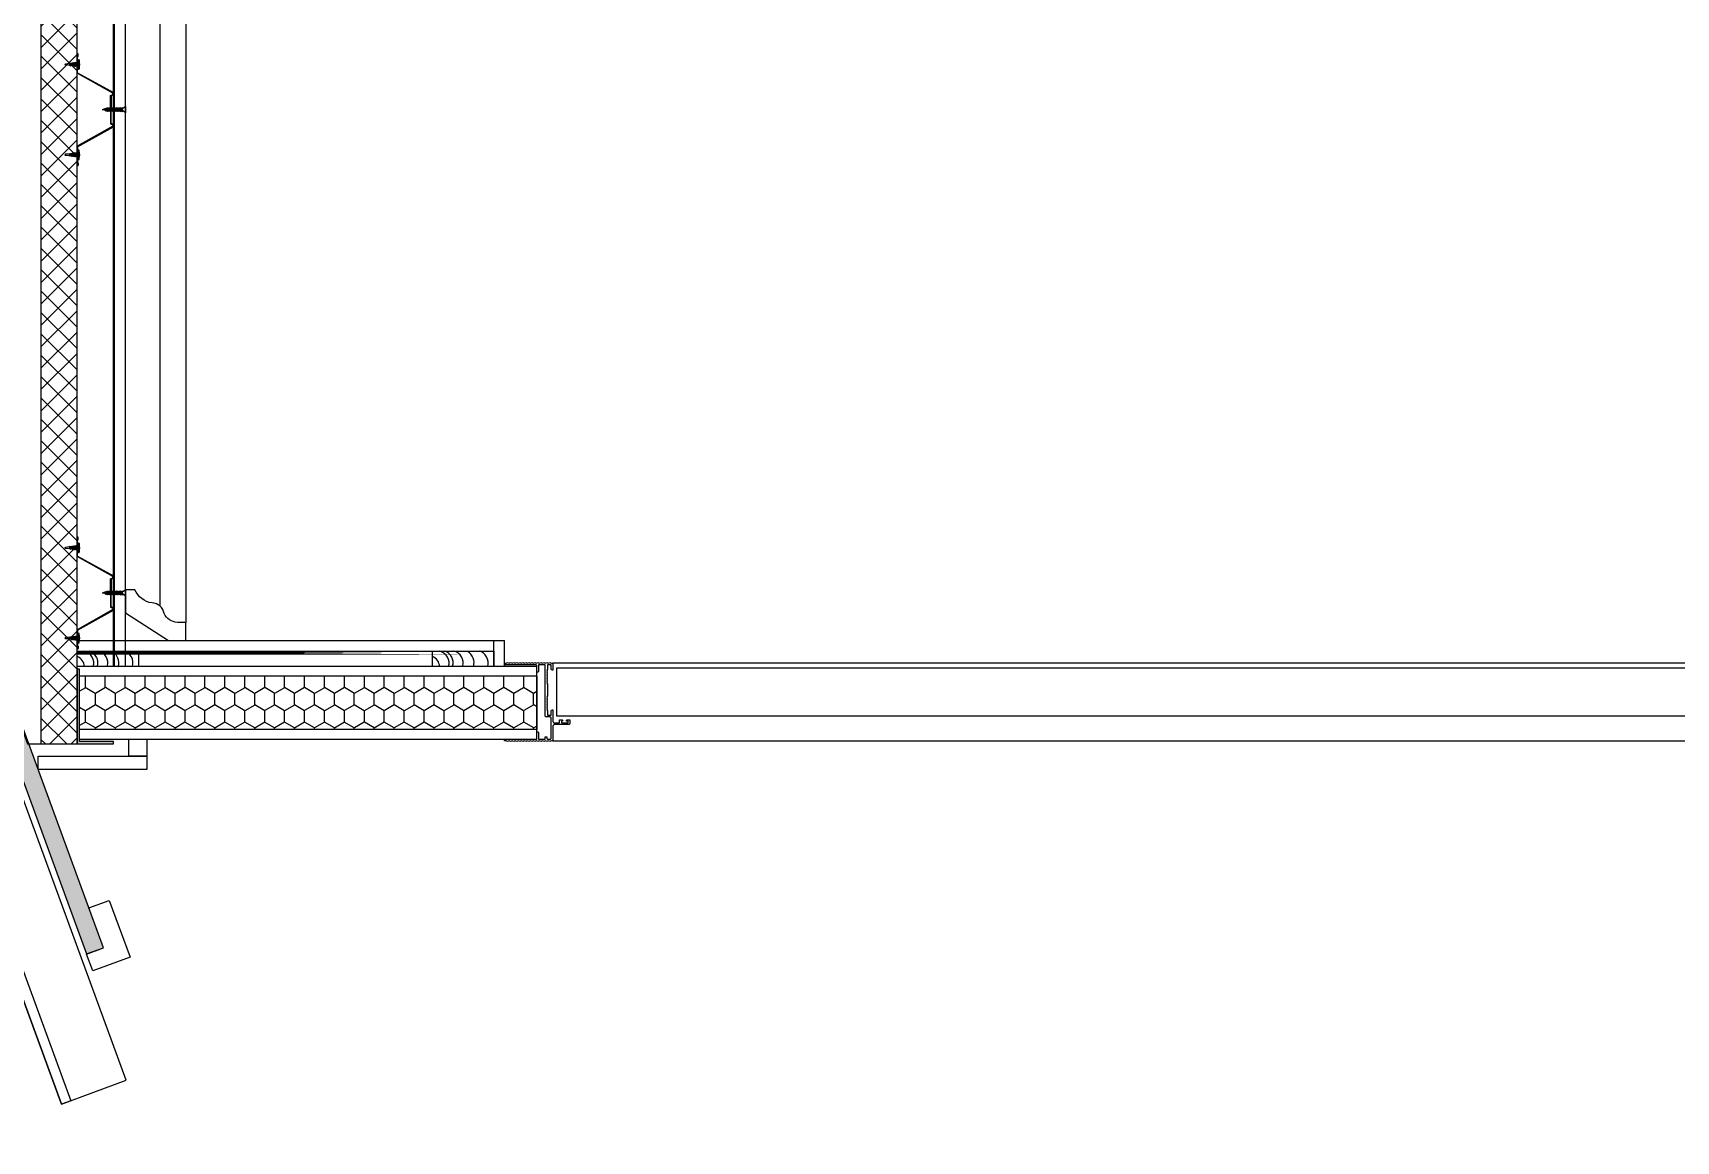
# Model space of a CAD drawing. Header units: inches. Extents: x 203 to 1065, y -1127 to 921.
# Drawn here: x 358.185 to 359.545, y 842.104 to 843.021 of the extents above; entities that cross this region are included whole.
import ezdxf

# ---------------------------------------------------------------- set-up
doc = ezdxf.new("R2010")
doc.units = ezdxf.units.IN
doc.header["$MEASUREMENT"] = 0
doc.linetypes.add('CONTINUA', pattern=[0])
doc.linetypes.add('DASHED2', pattern=[0.375, 0.25, -0.125])
for name, color, linetype in [('CORTE MUROS', 4, 'CONTINUA'), ('CORTE PERFILES Y CERCHA', 3, 'CONTINUA'), ('CORTE PROY', 8, 'CONTINUA')]:
    doc.layers.add(name, color=color, linetype=linetype)

msp = doc.modelspace()

# ---------------------------------------------------------------- hatches: boundary and pattern name
at = {"layer": 'CORTE MUROS', "ltscale": 0.5}
h = msp.add_hatch(dxfattribs=at)
h.set_pattern_fill('ANSI38', color=252, scale=0.05, angle=90.1237, style=0)
h.set_pattern_definition([(135.1236939, (355.5922096, 404.4653144), (-0.00440986616, -0.004428948005), []), (225.1236939, (355.5922096, 404.4653144), (-0.00439078432, -0.01326776217), [0.015625, -0.009375])])
h.paths.add_polyline_path([(356.7771, 846.2645), (356.763, 846.2593), (358.2289, 842.2588), (358.2429, 842.2639)])
at = {"layer": 'CORTE MUROS'}
h = msp.add_hatch(dxfattribs=at)
h.set_pattern_fill('HONEY', color=251, scale=0.003, angle=90, style=0)
h.set_pattern_definition([(90, (1578.890811, -1704.453493), (-0.008248891935, 0.0142875), [0.009525, -0.01905]), (210, (1578.890811, -1704.453493), (-0.00824889199, -0.014287499969), [0.009525, -0.01905]), (150, (1578.890811, -1704.453493), (-0.016497783924, 3.1e-11), [-0.01905, 0.009525])])
h.paths.add_polyline_path([(358.2232, 842.4445), (358.2232, 842.4885), (358.6018, 842.4885), (358.6018, 842.4445)])
at = {"layer": 'CORTE PERFILES Y CERCHA', "ltscale": 0.5}
h = msp.add_hatch(dxfattribs=at)
h.set_pattern_fill('_USER', color=251, scale=0.0125, angle=135, style=0, double=1, pattern_type=0)
h.set_pattern_definition([(135, (329.638395, 562.372189), (-0.00883883476, -0.00883883476), []), (225, (329.638395, 562.372189), (0.00883883476, -0.00883883476), [])])
h.paths.add_polyline_path([(358.1912, 850.0965), (358.1912, 842.4325), (358.2212, 842.4325), (358.2212, 850.0965)])
at = {"layer": 'CORTE PERFILES Y CERCHA'}
msp.add_hatch(color=256, dxfattribs=at).paths.add_polyline_path([(358.2212, 842.4945), (358.2212, 842.4325), (358.239, 842.4325), (358.2392, 842.4327), (358.2394, 842.4325), (358.2512, 842.4325), (358.2512, 842.4345), (358.2232, 842.4345), (358.2232, 842.4543), (358.223, 842.4545), (358.2232, 842.4547), (358.2232, 842.4885), (358.2232, 842.4945)])

# ---------------------------------------------------------------- linework, layer by layer
msp.add_circle((359.4347, 846.2175), 5.2552)
at = {"layer": 'CORTE MUROS', "color": 3}
for p, q in [((358.2212, 842.5182), (358.5752, 842.5182)), ((358.2212, 842.5092), (358.5662, 842.5092)), ((358.5662, 842.4965), (358.5662, 842.5182)), ((358.5752, 842.4965), (358.5752, 842.5182))]:
    msp.add_line(p, q, dxfattribs=at)
at = {"layer": 'CORTE MUROS'}
msp.add_line((358.6018, 842.4885), (358.6018, 842.4445), dxfattribs=at)
for points in [[(356.7771, 846.2645), (356.763, 846.2593), (358.2289, 842.2588), (358.2429, 842.2639), (356.7771, 846.2645)], [(358.2232, 842.4365), (358.6018, 842.4365), (358.6018, 842.4965), (358.2232, 842.4965)], [(358.6018, 842.4885), (358.2232, 842.4885)], [(358.6018, 842.4445), (358.2232, 842.4445)]]:
    msp.add_lwpolyline(points, dxfattribs=at)
for points in [[(356.7048, 846.238), (358.2083, 842.1345), (358.2619, 842.1542), (356.7583, 846.2576)], [(358.2083, 842.1345), (356.7048, 846.238), (356.7123, 846.2407), (358.2159, 842.1373)]]:
    msp.add_lwpolyline(points, close=True, dxfattribs=at)
at = {"layer": 'CORTE MUROS', "color": 254, "linetype": 'DASHED2', "ltscale": 0.05, "const_width": 0.003, "elevation": 0}
msp.add_lwpolyline([(358.5662, 842.5078), (358.2212, 842.5078)], close=True, dxfattribs=at)
at = {"layer": 'CORTE MUROS', "color": 3}
for points in [[(358.2212, 842.4965), (358.2212, 842.5092), (358.272, 842.5092), (358.272, 842.4965)], [(358.5154, 842.4965), (358.5154, 842.5092), (358.5662, 842.5092), (358.5662, 842.4965)]]:
    msp.add_lwpolyline(points, close=True, dxfattribs=at)
at = {"layer": 'CORTE MUROS', "color": 7}
for centre, radius, start, end in [((358.2249, 842.4994), 0.0101, 343.285, 75.6895), ((358.2285, 842.4998), 0.00986, 342.9599, 72.2754), ((358.2365, 842.4996), 0.0101, 343.285, 75.6895), ((358.2445, 842.4996), 0.0112, 343.5586, 58.5888), ((358.2573, 842.4996), 0.0101, 343.285, 75.6895), ((358.5191, 842.4994), 0.0101, 343.285, 75.6895), ((358.5227, 842.4998), 0.00986, 342.9599, 72.2754), ((358.5307, 842.4996), 0.0101, 343.285, 75.6895), ((358.5387, 842.4996), 0.0112, 343.5586, 58.5888), ((358.5515, 842.4996), 0.0101, 343.285, 75.6895), ((358.2183, 842.4965), 0.00878, 0.0219, 71.0373), ((358.5125, 842.4965), 0.00878, 0.0219, 71.0373)]:
    msp.add_arc(centre, radius, start, end, dxfattribs=at)
at = {"layer": 'CORTE PERFILES Y CERCHA', "color": 3}
for p, q in [((358.2512, 842.4965), (358.2512, 847.4985)), ((358.2522, 842.4965), (358.2522, 847.4985)), ((358.2612, 842.4965), (358.2612, 847.4985))]:
    msp.add_line(p, q, dxfattribs=at)
at = {"layer": 'CORTE PERFILES Y CERCHA'}
for p, q in [((358.2212, 842.9963), (358.2212, 843.0033)), ((358.2216, 842.9964), (358.2216, 843.0033)), ((358.2216, 843.0033), (358.2216, 843.0033)), ((358.2216, 843.0014), (358.2216, 843.0033)), ((358.2216, 843.0014), (358.222, 843.0014)), ((358.222, 842.9983), (358.2216, 842.9978)), ((358.222, 843.0014), (358.222, 843.0033)), ((358.222, 842.9983), (358.222, 842.9914)), ((358.2221, 842.9984), (358.2221, 842.9913)), ((358.2229, 842.9984), (358.2229, 842.9913)), ((358.2147, 842.9956), (358.2109, 842.9948)), ((358.2109, 842.9948), (358.2116, 842.9952)), ((358.2116, 842.9948), (358.2109, 842.9948)), ((358.2109, 842.9948), (358.2116, 842.9944)), ((358.2147, 842.9956), (358.2116, 842.9952)), ((358.2116, 842.9944), (358.2116, 842.9948)), ((358.215, 842.994), (358.2116, 842.9944)), ((358.2151, 842.996), (358.2147, 842.9956)), ((358.2147, 842.9956), (358.215, 842.994)), ((358.2155, 842.9937), (358.215, 842.994)), ((358.2151, 842.996), (358.2155, 842.9957)), ((358.2155, 842.9937), (358.2151, 842.996)), ((358.2164, 842.9958), (358.2155, 842.9957)), ((358.2155, 842.9957), (358.216, 842.9939)), ((358.2155, 842.9937), (358.216, 842.9939)), ((358.2169, 842.9938), (358.216, 842.9939)), ((358.2168, 842.9962), (358.2164, 842.9958)), ((358.2164, 842.9958), (358.2169, 842.9938)), ((358.2168, 842.9962), (358.2173, 842.9959)), ((358.2174, 842.9934), (358.2168, 842.9962)), ((358.2174, 842.9934), (358.2169, 842.9938)), ((358.2182, 842.996), (358.2173, 842.9959)), ((358.2173, 842.9959), (358.2178, 842.9937)), ((358.2174, 842.9934), (358.2178, 842.9937)), ((358.2187, 842.9936), (358.2178, 842.9937)), ((358.2186, 842.9965), (358.2182, 842.996)), ((358.2182, 842.996), (358.2187, 842.9936)), ((358.2186, 842.9965), (358.219, 842.9961)), ((358.2192, 842.9931), (358.2186, 842.9965)), ((358.2192, 842.9931), (358.2187, 842.9936)), ((358.22, 842.9962), (358.219, 842.9961)), ((358.219, 842.9961), (358.2197, 842.9935)), ((358.2192, 842.9931), (358.2197, 842.9935)), ((358.2207, 842.9934), (358.2197, 842.9935)), ((358.2204, 842.9968), (358.22, 842.9962)), ((358.22, 842.9962), (358.2207, 842.9934)), ((358.2204, 842.9968), (358.2208, 842.9963)), ((358.2211, 842.9928), (358.2204, 842.9968)), ((358.2211, 842.9928), (358.2207, 842.9934)), ((358.2216, 842.9964), (358.2208, 842.9963)), ((358.2208, 842.9963), (358.2216, 842.9933)), ((358.2211, 842.9928), (358.2216, 842.9933)), ((358.2212, 842.9877), (358.2212, 842.9929)), ((358.2216, 842.9964), (358.2216, 842.9978)), ((358.2216, 842.9964), (358.2216, 842.9933)), ((358.2216, 842.988), (358.2216, 842.9933)), ((358.2216, 842.9918), (358.2216, 842.9933)), ((358.222, 842.9914), (358.2216, 842.9918)), ((358.2234, 842.9948), (358.2229, 842.9948)), ((358.2442, 842.9582), (358.2419, 842.9574)), ((358.2446, 842.9585), (358.2443, 842.9582)), ((358.2443, 842.9582), (358.2447, 842.9565)), ((358.2446, 842.9585), (358.2449, 842.9584)), ((358.245, 842.9562), (358.2446, 842.9585)), ((358.2455, 842.9586), (358.2449, 842.9584)), ((358.2449, 842.9584), (358.2453, 842.9565)), ((358.2458, 842.9589), (358.2455, 842.9586)), ((358.2455, 842.9586), (358.2461, 842.9563)), ((358.2458, 842.9589), (358.2462, 842.9586)), ((358.2464, 842.9559), (358.2458, 842.9589)), ((358.2462, 842.9586), (358.2467, 842.9563)), ((358.2468, 842.9586), (358.2462, 842.9586)), ((358.2472, 842.9589), (358.2468, 842.9586)), ((358.2468, 842.9586), (358.2474, 842.9563)), ((358.2472, 842.9589), (358.2475, 842.9586)), ((358.2477, 842.9559), (358.2472, 842.9589)), ((358.2475, 842.9586), (358.2481, 842.9563)), ((358.2482, 842.9586), (358.2475, 842.9586)), ((358.2485, 842.9589), (358.2482, 842.9586)), ((358.2482, 842.9586), (358.2487, 842.9563)), ((358.2485, 842.9589), (358.2489, 842.9586)), ((358.2491, 842.9559), (358.2485, 842.9589)), ((358.2489, 842.9586), (358.2494, 842.9563)), ((358.2495, 842.9586), (358.2489, 842.9586)), ((358.2499, 842.9589), (358.2495, 842.9586)), ((358.2495, 842.9586), (358.2501, 842.9563)), ((358.2499, 842.9589), (358.2502, 842.9586)), ((358.2504, 842.9559), (358.2499, 842.9589)), ((358.2502, 842.9586), (358.2508, 842.9563)), ((358.2509, 842.9586), (358.2502, 842.9586)), ((358.2512, 842.9589), (358.2509, 842.9586)), ((358.2509, 842.9586), (358.2514, 842.9563)), ((358.2512, 842.9589), (358.2516, 842.9586)), ((358.2518, 842.9559), (358.2512, 842.9589)), ((358.2516, 842.9586), (358.2521, 842.9563)), ((358.2523, 842.9586), (358.2516, 842.9586)), ((358.2526, 842.9589), (358.2523, 842.9586)), ((358.2523, 842.9586), (358.2528, 842.9563)), ((358.2523, 842.9586), (358.2528, 842.9563)), ((358.2526, 842.9589), (358.253, 842.9586)), ((358.2532, 842.9559), (358.2526, 842.9589)), ((358.253, 842.9586), (358.2535, 842.9563)), ((358.2536, 842.9586), (358.253, 842.9586)), ((358.254, 842.9589), (358.2536, 842.9586)), ((358.2536, 842.9586), (358.2542, 842.9563)), ((358.2536, 842.9586), (358.2542, 842.9563)), ((358.2536, 842.9586), (358.2542, 842.9563)), ((358.254, 842.9589), (358.2543, 842.9586)), ((358.2545, 842.9559), (358.254, 842.9589)), ((358.2543, 842.9586), (358.2549, 842.9563)), ((358.255, 842.9586), (358.2543, 842.9586)), ((358.2553, 842.9589), (358.255, 842.9586)), ((358.255, 842.9586), (358.2555, 842.9563)), ((358.255, 842.9586), (358.2555, 842.9563)), ((358.255, 842.9586), (358.2555, 842.9563)), ((358.2553, 842.9589), (358.2557, 842.9586)), ((358.2559, 842.9559), (358.2553, 842.9589)), ((358.2557, 842.9586), (358.2562, 842.9563)), ((358.2563, 842.9586), (358.2557, 842.9586)), ((358.2567, 842.9589), (358.2563, 842.9586)), ((358.2563, 842.9586), (358.2569, 842.9563)), ((358.2567, 842.9589), (358.257, 842.9586)), ((358.2572, 842.9559), (358.2567, 842.9589)), ((358.257, 842.9586), (358.2576, 842.9563)), ((358.2577, 842.9586), (358.257, 842.9586)), ((358.258, 842.9589), (358.2577, 842.9586)), ((358.2577, 842.9586), (358.2582, 842.9563)), ((358.258, 842.9589), (358.2584, 842.9586)), ((358.2586, 842.9559), (358.258, 842.9589)), ((358.2583, 842.9586), (358.2589, 842.9563)), ((358.2596, 842.9586), (358.2583, 842.9586)), ((358.2589, 842.9586), (358.2584, 842.9586)), ((358.2612, 842.96), (358.2596, 842.9586)), ((358.2612, 842.9574), (358.2608, 842.9574)), ((358.2612, 842.96), (358.2612, 842.9548)), ((358.245, 842.9561), (358.2447, 842.9565)), ((358.245, 842.9561), (358.2453, 842.9565)), ((358.2461, 842.9563), (358.2453, 842.9565)), ((358.2464, 842.9559), (358.2461, 842.9563)), ((358.2464, 842.9559), (358.2467, 842.9563)), ((358.2474, 842.9563), (358.2467, 842.9563)), ((358.2477, 842.9559), (358.2474, 842.9563)), ((358.2477, 842.9559), (358.2481, 842.9563)), ((358.2487, 842.9563), (358.2481, 842.9563)), ((358.2491, 842.9559), (358.2487, 842.9563)), ((358.2491, 842.9559), (358.2494, 842.9563)), ((358.2501, 842.9563), (358.2494, 842.9563)), ((358.2504, 842.9559), (358.2501, 842.9563)), ((358.2504, 842.9559), (358.2508, 842.9563)), ((358.2514, 842.9563), (358.2508, 842.9563)), ((358.2518, 842.9559), (358.2514, 842.9563)), ((358.2518, 842.9559), (358.2521, 842.9563)), ((358.2528, 842.9563), (358.2521, 842.9563)), ((358.2528, 842.9563), (358.2521, 842.9563)), ((358.2532, 842.9559), (358.2528, 842.9563)), ((358.2532, 842.9559), (358.2535, 842.9563)), ((358.2542, 842.9563), (358.2535, 842.9563)), ((358.2545, 842.9559), (358.2542, 842.9563)), ((358.2545, 842.9559), (358.2549, 842.9563)), ((358.2555, 842.9563), (358.2549, 842.9563)), ((358.2559, 842.9559), (358.2555, 842.9563)), ((358.2559, 842.9559), (358.2562, 842.9563)), ((358.2569, 842.9563), (358.2562, 842.9563)), ((358.2572, 842.9559), (358.2569, 842.9563)), ((358.2572, 842.9559), (358.2569, 842.9563)), ((358.2572, 842.9559), (358.2576, 842.9563)), ((358.2572, 842.9559), (358.2576, 842.9563)), ((358.2582, 842.9563), (358.2576, 842.9563)), ((358.2586, 842.9559), (358.2582, 842.9563)), ((358.2586, 842.9559), (358.2582, 842.9563)), ((358.2586, 842.9559), (358.2589, 842.9563)), ((358.2586, 842.9559), (358.2589, 842.9563)), ((358.2595, 842.9563), (358.2589, 842.9563)), ((358.2596, 842.9563), (358.2589, 842.9563)), ((358.2612, 842.9548), (358.2596, 842.9563)), ((358.2109, 842.9201), (358.2116, 842.9205)), ((358.2116, 842.9201), (358.2109, 842.9201)), ((358.2109, 842.9201), (358.2116, 842.9196)), ((358.2147, 842.9193), (358.2109, 842.9201)), ((358.215, 842.9208), (358.2116, 842.9205)), ((358.2116, 842.9205), (358.2116, 842.9201)), ((358.2147, 842.9193), (358.2116, 842.9196)), ((358.2147, 842.9193), (358.215, 842.9208)), ((358.2151, 842.9189), (358.2147, 842.9193)), ((358.2155, 842.9212), (358.215, 842.9208)), ((358.2155, 842.9212), (358.2151, 842.9189)), ((358.2151, 842.9189), (358.2155, 842.9192)), ((358.2155, 842.9212), (358.216, 842.921)), ((358.2155, 842.9192), (358.216, 842.921)), ((358.2164, 842.9191), (358.2155, 842.9192)), ((358.2169, 842.9211), (358.216, 842.921)), ((358.2164, 842.9191), (358.2169, 842.9211)), ((358.2168, 842.9186), (358.2164, 842.9191)), ((358.2174, 842.9215), (358.2168, 842.9186)), ((358.2168, 842.9186), (358.2173, 842.919)), ((358.2174, 842.9215), (358.2169, 842.9211)), ((358.2173, 842.919), (358.2178, 842.9212)), ((358.2182, 842.9189), (358.2173, 842.919)), ((358.2174, 842.9215), (358.2178, 842.9212)), ((358.2187, 842.9213), (358.2178, 842.9212)), ((358.2182, 842.9189), (358.2187, 842.9213)), ((358.2186, 842.9184), (358.2182, 842.9189)), ((358.2192, 842.9218), (358.2186, 842.9184)), ((358.2186, 842.9184), (358.219, 842.9188)), ((358.2192, 842.9218), (358.2187, 842.9213)), ((358.219, 842.9188), (358.2197, 842.9214)), ((358.22, 842.9187), (358.219, 842.9188)), ((358.2192, 842.9218), (358.2197, 842.9214)), ((358.2207, 842.9215), (358.2197, 842.9214)), ((358.22, 842.9187), (358.2207, 842.9215)), ((358.2204, 842.9181), (358.22, 842.9187)), ((358.2211, 842.9221), (358.2204, 842.9181)), ((358.2204, 842.9181), (358.2208, 842.9186)), ((358.2211, 842.9221), (358.2207, 842.9215)), ((358.2208, 842.9186), (358.2216, 842.9216)), ((358.2216, 842.9185), (358.2208, 842.9186)), ((358.2211, 842.9221), (358.2216, 842.9216)), ((358.2212, 842.9271), (358.2212, 842.922)), ((358.2212, 842.9186), (358.2212, 842.9116)), ((358.2216, 842.9268), (358.2216, 842.9216)), ((358.222, 842.9235), (358.2216, 842.9231)), ((358.2216, 842.9231), (358.2216, 842.9171)), ((358.2216, 842.9185), (358.2216, 842.9216)), ((358.2216, 842.9185), (358.2216, 842.9116)), ((358.222, 842.9166), (358.2216, 842.9171)), ((358.222, 842.9166), (358.222, 842.9235)), ((358.2221, 842.9165), (358.2221, 842.9236)), ((358.2229, 842.9165), (358.2229, 842.9236)), ((358.2234, 842.9201), (358.2229, 842.9201)), ((358.2216, 842.9135), (358.2216, 842.9116)), ((358.2216, 842.9135), (358.222, 842.9135)), ((358.2216, 842.9116), (358.2216, 842.9116)), ((358.222, 842.9135), (358.222, 842.9116)), ((358.2147, 842.5956), (358.2109, 842.5948)), ((358.2109, 842.5948), (358.2116, 842.5952)), ((358.2116, 842.5948), (358.2109, 842.5948)), ((358.2109, 842.5948), (358.2116, 842.5944)), ((358.2147, 842.5956), (358.2116, 842.5952)), ((358.2116, 842.5944), (358.2116, 842.5948)), ((358.215, 842.594), (358.2116, 842.5944)), ((358.2151, 842.596), (358.2147, 842.5956)), ((358.2147, 842.5956), (358.215, 842.594)), ((358.2155, 842.5937), (358.215, 842.594)), ((358.2151, 842.596), (358.2155, 842.5957)), ((358.2155, 842.5937), (358.2151, 842.596)), ((358.2164, 842.5958), (358.2155, 842.5957)), ((358.2155, 842.5957), (358.216, 842.5939)), ((358.2155, 842.5937), (358.216, 842.5939)), ((358.2169, 842.5938), (358.216, 842.5939)), ((358.2168, 842.5962), (358.2164, 842.5958)), ((358.2164, 842.5958), (358.2169, 842.5938)), ((358.2168, 842.5962), (358.2173, 842.5959)), ((358.2174, 842.5934), (358.2168, 842.5962)), ((358.2174, 842.5934), (358.2169, 842.5938)), ((358.2182, 842.596), (358.2173, 842.5959)), ((358.2173, 842.5959), (358.2178, 842.5937)), ((358.2174, 842.5934), (358.2178, 842.5937)), ((358.2187, 842.5936), (358.2178, 842.5937)), ((358.2186, 842.5965), (358.2182, 842.596)), ((358.2182, 842.596), (358.2187, 842.5936)), ((358.2186, 842.5965), (358.219, 842.5961)), ((358.2192, 842.5931), (358.2186, 842.5965)), ((358.2192, 842.5931), (358.2187, 842.5936)), ((358.22, 842.5962), (358.219, 842.5961)), ((358.219, 842.5961), (358.2197, 842.5935)), ((358.2192, 842.5931), (358.2197, 842.5935)), ((358.2207, 842.5934), (358.2197, 842.5935)), ((358.2204, 842.5968), (358.22, 842.5962)), ((358.22, 842.5962), (358.2207, 842.5934)), ((358.2204, 842.5968), (358.2208, 842.5963)), ((358.2211, 842.5928), (358.2204, 842.5968)), ((358.2211, 842.5928), (358.2207, 842.5934)), ((358.2216, 842.5964), (358.2208, 842.5963)), ((358.2208, 842.5963), (358.2216, 842.5933)), ((358.2211, 842.5928), (358.2216, 842.5933)), ((358.2212, 842.5963), (358.2212, 842.6033)), ((358.2212, 842.5877), (358.2212, 842.5929)), ((358.2216, 842.5964), (358.2216, 842.6033)), ((358.2216, 842.6033), (358.2216, 842.6033)), ((358.2216, 842.6014), (358.2216, 842.6033)), ((358.2216, 842.6014), (358.222, 842.6014)), ((358.222, 842.5983), (358.2216, 842.5978)), ((358.2216, 842.5964), (358.2216, 842.5978)), ((358.2216, 842.5964), (358.2216, 842.5933)), ((358.2216, 842.588), (358.2216, 842.5933)), ((358.2216, 842.5918), (358.2216, 842.5933)), ((358.222, 842.5914), (358.2216, 842.5918)), ((358.222, 842.6014), (358.222, 842.6033)), ((358.222, 842.5983), (358.222, 842.5914)), ((358.2221, 842.5984), (358.2221, 842.5913)), ((358.2229, 842.5984), (358.2229, 842.5913)), ((358.2234, 842.5948), (358.2229, 842.5948)), ((358.2442, 842.5582), (358.2419, 842.5574)), ((358.2446, 842.5585), (358.2443, 842.5582)), ((358.2443, 842.5582), (358.2447, 842.5565)), ((358.2446, 842.5585), (358.2449, 842.5584)), ((358.245, 842.5562), (358.2446, 842.5585)), ((358.245, 842.5561), (358.2447, 842.5565)), ((358.2455, 842.5586), (358.2449, 842.5584)), ((358.2449, 842.5584), (358.2453, 842.5565)), ((358.245, 842.5561), (358.2453, 842.5565)), ((358.2461, 842.5563), (358.2453, 842.5565)), ((358.2458, 842.5589), (358.2455, 842.5586)), ((358.2455, 842.5586), (358.2461, 842.5563)), ((358.2458, 842.5589), (358.2462, 842.5586)), ((358.2464, 842.5559), (358.2458, 842.5589)), ((358.2464, 842.5559), (358.2461, 842.5563)), ((358.2462, 842.5586), (358.2467, 842.5563)), ((358.2468, 842.5586), (358.2462, 842.5586)), ((358.2464, 842.5559), (358.2467, 842.5563)), ((358.2474, 842.5563), (358.2467, 842.5563)), ((358.2472, 842.5589), (358.2468, 842.5586)), ((358.2468, 842.5586), (358.2474, 842.5563)), ((358.2472, 842.5589), (358.2475, 842.5586)), ((358.2477, 842.5559), (358.2472, 842.5589)), ((358.2477, 842.5559), (358.2474, 842.5563)), ((358.2475, 842.5586), (358.2481, 842.5563)), ((358.2482, 842.5586), (358.2475, 842.5586)), ((358.2477, 842.5559), (358.2481, 842.5563)), ((358.2487, 842.5563), (358.2481, 842.5563)), ((358.2485, 842.5589), (358.2482, 842.5586)), ((358.2482, 842.5586), (358.2487, 842.5563)), ((358.2485, 842.5589), (358.2489, 842.5586)), ((358.2491, 842.5559), (358.2485, 842.5589)), ((358.2491, 842.5559), (358.2487, 842.5563)), ((358.2489, 842.5586), (358.2494, 842.5563)), ((358.2495, 842.5586), (358.2489, 842.5586)), ((358.2491, 842.5559), (358.2494, 842.5563)), ((358.2501, 842.5563), (358.2494, 842.5563)), ((358.2499, 842.5589), (358.2495, 842.5586)), ((358.2495, 842.5586), (358.2501, 842.5563)), ((358.2499, 842.5589), (358.2502, 842.5586)), ((358.2504, 842.5559), (358.2499, 842.5589)), ((358.2504, 842.5559), (358.2501, 842.5563)), ((358.2502, 842.5586), (358.2508, 842.5563)), ((358.2509, 842.5586), (358.2502, 842.5586)), ((358.2504, 842.5559), (358.2508, 842.5563)), ((358.2514, 842.5563), (358.2508, 842.5563)), ((358.2512, 842.5589), (358.2509, 842.5586)), ((358.2509, 842.5586), (358.2514, 842.5563)), ((358.2512, 842.5589), (358.2516, 842.5586)), ((358.2518, 842.5559), (358.2512, 842.5589)), ((358.2518, 842.5559), (358.2514, 842.5563)), ((358.2516, 842.5586), (358.2521, 842.5563)), ((358.2523, 842.5586), (358.2516, 842.5586)), ((358.2518, 842.5559), (358.2521, 842.5563)), ((358.2528, 842.5563), (358.2521, 842.5563)), ((358.2528, 842.5563), (358.2521, 842.5563)), ((358.2526, 842.5589), (358.2523, 842.5586)), ((358.2523, 842.5586), (358.2528, 842.5563)), ((358.2523, 842.5586), (358.2528, 842.5563)), ((358.2526, 842.5589), (358.253, 842.5586)), ((358.2532, 842.5559), (358.2526, 842.5589)), ((358.2532, 842.5559), (358.2528, 842.5563)), ((358.253, 842.5586), (358.2535, 842.5563)), ((358.2536, 842.5586), (358.253, 842.5586)), ((358.2532, 842.5559), (358.2535, 842.5563)), ((358.2542, 842.5563), (358.2535, 842.5563)), ((358.254, 842.5589), (358.2536, 842.5586)), ((358.2536, 842.5586), (358.2542, 842.5563)), ((358.2536, 842.5586), (358.2542, 842.5563)), ((358.2536, 842.5586), (358.2542, 842.5563)), ((358.254, 842.5589), (358.2543, 842.5586)), ((358.2545, 842.5559), (358.254, 842.5589)), ((358.2545, 842.5559), (358.2542, 842.5563)), ((358.2543, 842.5586), (358.2549, 842.5563)), ((358.255, 842.5586), (358.2543, 842.5586)), ((358.2545, 842.5559), (358.2549, 842.5563)), ((358.2555, 842.5563), (358.2549, 842.5563)), ((358.2553, 842.5589), (358.255, 842.5586)), ((358.255, 842.5586), (358.2555, 842.5563)), ((358.255, 842.5586), (358.2555, 842.5563)), ((358.255, 842.5586), (358.2555, 842.5563)), ((358.2553, 842.5589), (358.2557, 842.5586)), ((358.2559, 842.5559), (358.2553, 842.5589)), ((358.2559, 842.5559), (358.2555, 842.5563)), ((358.2557, 842.5586), (358.2562, 842.5563)), ((358.2563, 842.5586), (358.2557, 842.5586)), ((358.2559, 842.5559), (358.2562, 842.5563)), ((358.2569, 842.5563), (358.2562, 842.5563)), ((358.2567, 842.5589), (358.2563, 842.5586)), ((358.2563, 842.5586), (358.2569, 842.5563)), ((358.2567, 842.5589), (358.257, 842.5586)), ((358.2572, 842.5559), (358.2567, 842.5589)), ((358.2572, 842.5559), (358.2569, 842.5563)), ((358.2572, 842.5559), (358.2569, 842.5563)), ((358.257, 842.5586), (358.2576, 842.5563)), ((358.2577, 842.5586), (358.257, 842.5586)), ((358.2572, 842.5559), (358.2576, 842.5563)), ((358.2572, 842.5559), (358.2576, 842.5563)), ((358.2582, 842.5563), (358.2576, 842.5563)), ((358.258, 842.5589), (358.2577, 842.5586)), ((358.2577, 842.5586), (358.2582, 842.5563)), ((358.258, 842.5589), (358.2584, 842.5586)), ((358.2586, 842.5559), (358.258, 842.5589)), ((358.2586, 842.5559), (358.2582, 842.5563)), ((358.2586, 842.5559), (358.2582, 842.5563)), ((358.2583, 842.5586), (358.2589, 842.5563)), ((358.2596, 842.5586), (358.2583, 842.5586)), ((358.2589, 842.5586), (358.2584, 842.5586)), ((358.2586, 842.5559), (358.2589, 842.5563)), ((358.2586, 842.5559), (358.2589, 842.5563)), ((358.2595, 842.5563), (358.2589, 842.5563)), ((358.2596, 842.5563), (358.2589, 842.5563)), ((358.2612, 842.56), (358.2596, 842.5586)), ((358.2612, 842.5548), (358.2596, 842.5563)), ((358.2612, 842.5574), (358.2608, 842.5574)), ((358.2612, 842.56), (358.2612, 842.5548)), ((358.2192, 842.5218), (358.2186, 842.5184)), ((358.2192, 842.5218), (358.2187, 842.5213)), ((358.2192, 842.5218), (358.2197, 842.5214)), ((358.2211, 842.5221), (358.2204, 842.5181)), ((358.2211, 842.5221), (358.2207, 842.5215)), ((358.2211, 842.5221), (358.2216, 842.5216)), ((358.2212, 842.5271), (358.2212, 842.522)), ((358.2216, 842.5268), (358.2216, 842.5216)), ((358.222, 842.5235), (358.2216, 842.5231)), ((358.2216, 842.5231), (358.2216, 842.5171)), ((358.222, 842.5166), (358.222, 842.5235)), ((358.2221, 842.5165), (358.2221, 842.5236)), ((358.2229, 842.5165), (358.2229, 842.5236)), ((358.2109, 842.5201), (358.2116, 842.5205)), ((358.2116, 842.5201), (358.2109, 842.5201)), ((358.2109, 842.5201), (358.2116, 842.5196)), ((358.2147, 842.5193), (358.2109, 842.5201)), ((358.215, 842.5208), (358.2116, 842.5205)), ((358.2116, 842.5205), (358.2116, 842.5201)), ((358.2147, 842.5193), (358.2116, 842.5196)), ((358.2147, 842.5193), (358.215, 842.5208)), ((358.2151, 842.5189), (358.2147, 842.5193)), ((358.2155, 842.5212), (358.215, 842.5208)), ((358.2155, 842.5212), (358.2151, 842.5189)), ((358.2151, 842.5189), (358.2155, 842.5192)), ((358.2155, 842.5212), (358.216, 842.521)), ((358.2155, 842.5192), (358.216, 842.521)), ((358.2164, 842.5191), (358.2155, 842.5192)), ((358.2169, 842.5211), (358.216, 842.521)), ((358.2164, 842.5191), (358.2169, 842.5211)), ((358.2168, 842.5186), (358.2164, 842.5191)), ((358.2174, 842.5215), (358.2168, 842.5186)), ((358.2168, 842.5186), (358.2173, 842.519)), ((358.2174, 842.5215), (358.2169, 842.5211)), ((358.2173, 842.519), (358.2178, 842.5212)), ((358.2182, 842.5189), (358.2173, 842.519)), ((358.2174, 842.5215), (358.2178, 842.5212)), ((358.2187, 842.5213), (358.2178, 842.5212)), ((358.2182, 842.5189), (358.2187, 842.5213)), ((358.2186, 842.5184), (358.2182, 842.5189)), ((358.2186, 842.5184), (358.219, 842.5188)), ((358.219, 842.5188), (358.2197, 842.5214)), ((358.22, 842.5187), (358.219, 842.5188)), ((358.2207, 842.5215), (358.2197, 842.5214)), ((358.22, 842.5187), (358.2207, 842.5215)), ((358.2204, 842.5181), (358.22, 842.5187)), ((358.2204, 842.5181), (358.2208, 842.5186)), ((358.2208, 842.5186), (358.2216, 842.5216)), ((358.2216, 842.5185), (358.2208, 842.5186)), ((358.2212, 842.5186), (358.2212, 842.5116)), ((358.2216, 842.5185), (358.2216, 842.5216)), ((358.2216, 842.5185), (358.2216, 842.5116)), ((358.222, 842.5166), (358.2216, 842.5171)), ((358.2216, 842.5135), (358.2216, 842.5116)), ((358.2216, 842.5135), (358.222, 842.5135)), ((358.2216, 842.5116), (358.2216, 842.5116)), ((358.222, 842.5135), (358.222, 842.5116)), ((358.2234, 842.5201), (358.2229, 842.5201))]:
    msp.add_line(p, q, dxfattribs=at)
for points in [[(358.1802, 842.4325), (358.2212, 842.4325), (358.2212, 850.0965), (358.1802, 850.0965), (356.7771, 846.2645), (358.1802, 842.4325)], [(358.2488, 842.9589), (358.2488, 842.9691), (358.2507, 842.97), (358.2507, 842.9711), (358.2212, 842.9877)], [(358.2216, 842.988), (358.2512, 842.9716), (358.2512, 842.9697), (358.2493, 842.9688), (358.2493, 842.9586)], [(358.2488, 842.9563), (358.2488, 842.9458), (358.2507, 842.9449), (358.2507, 842.9437), (358.2212, 842.9271)], [(358.2216, 842.9268), (358.2512, 842.9433), (358.2512, 842.9452), (358.2493, 842.9461), (358.2493, 842.9561)], [(358.2488, 842.5589), (358.2488, 842.5691), (358.2507, 842.57), (358.2507, 842.5711), (358.2212, 842.5877)], [(358.2216, 842.588), (358.2512, 842.5716), (358.2512, 842.5697), (358.2493, 842.5688), (358.2493, 842.5586)], [(358.2488, 842.5563), (358.2488, 842.5458), (358.2507, 842.5449), (358.2507, 842.5437), (358.2212, 842.5271)], [(358.2216, 842.5268), (358.2512, 842.5433), (358.2512, 842.5452), (358.2493, 842.5461), (358.2493, 842.5561)], [(360.6212, 842.4995), (358.6152, 842.4995)], [(358.2232, 842.4547), (358.2232, 842.4945), (358.2212, 842.4945), (358.2212, 842.4325), (358.239, 842.4325), (358.2392, 842.4327), (358.2394, 842.4325), (358.2512, 842.4325), (358.2512, 842.4345), (358.2232, 842.4345), (358.2232, 842.4543), (358.223, 842.4545), (358.2232, 842.4547)], [(358.6152, 842.435), (360.6212, 842.435)]]:
    msp.add_lwpolyline(points, dxfattribs=at)
at = {"layer": 'CORTE PERFILES Y CERCHA', "color": 2}
msp.add_lwpolyline([(358.1912, 850.0965), (358.1912, 842.4325), (358.2212, 842.4325), (358.2212, 850.0965)], close=True, dxfattribs=at)
at = {"layer": 'CORTE PERFILES Y CERCHA'}
for points in [[(358.2612, 842.5602), (358.2612, 842.5411), (358.2968, 842.5182), (358.3112, 842.5182), (358.3112, 842.5331), (358.3042, 842.5331, -0.278398), (358.2933, 842.5404, 0.359853), (358.2832, 842.5492, -0.263671), (358.269, 842.5602)], [(358.6102, 842.4937), (358.6107, 842.4932), (358.6102, 842.4927), (358.6107, 842.4922), (358.6102, 842.4917), (358.6107, 842.4912), (358.6102, 842.4907), (358.6107, 842.4902), (358.6102, 842.4897), (358.6107, 842.4892), (358.6102, 842.4887), (358.6107, 842.4882), (358.6102, 842.4877), (358.6107, 842.4872), (358.6102, 842.4867), (358.6107, 842.4862), (358.6102, 842.4857), (358.6107, 842.4852), (358.6102, 842.4847), (358.6107, 842.4842), (358.6102, 842.4837), (358.6107, 842.4832), (358.6102, 842.4827), (358.6107, 842.4822), (358.6107, 842.4722), (358.6102, 842.4717), (358.6107, 842.4712), (358.6102, 842.4707), (358.6107, 842.4702), (358.6102, 842.4697), (358.6107, 842.4692), (358.6102, 842.4687), (358.6107, 842.4682), (358.6102, 842.4677), (358.6107, 842.4672), (358.6102, 842.4667), (358.6107, 842.4662), (358.6102, 842.4657), (358.6107, 842.4652), (358.6102, 842.4647), (358.6107, 842.4642), (358.6102, 842.4637), (358.6107, 842.4632), (358.6102, 842.4627), (358.6107, 842.4622), (358.6102, 842.4617), (358.6107, 842.4612), (358.6102, 842.4607), (358.6107, 842.4602), (358.6107, 842.4564), (358.6137, 842.4564), (358.6137, 842.4597, -0.414214), (358.6147, 842.4607), (358.6152, 842.4607), (358.6152, 842.451, 0.414214), (358.6162, 842.45), (358.6207, 842.45), (358.6207, 842.4525), (358.6228, 842.4525, -1), (358.6228, 842.4513), (358.6222, 842.4513), (358.6222, 842.45), (358.6277, 842.45), (358.6277, 842.4513), (358.627, 842.4513, -1), (358.627, 842.4525), (358.6292, 842.4525), (358.6292, 842.4495, -0.414214), (358.6282, 842.4485), (358.6162, 842.4485, 0.414214), (358.6152, 842.4475), (358.6152, 842.435), (358.6139, 842.435, 0.194303), (358.6127, 842.4345, 0.403853), (358.6102, 842.4345, 0.403853), (358.6077, 842.4345, 0.403853), (358.6052, 842.4345, 0.403853), (358.6027, 842.4345, 0.403853), (358.6002, 842.4345, 0.403853), (358.5977, 842.4345, 0.403853), (358.5952, 842.4345, 0.403853), (358.5927, 842.4345, 0.403853), (358.5902, 842.4345, 0.403853), (358.5877, 842.4345, 0.403853), (358.5852, 842.4345, 0.403853), (358.5827, 842.4345, 0.403853), (358.5802, 842.4345, 0.403853), (358.5777, 842.4345, 0.194303), (358.5764, 842.435), (358.5752, 842.435), (358.5752, 842.4365), (358.5852, 842.4365), (358.601, 842.4365, 0.414214), (358.602, 842.4375), (358.602, 842.4419, -0.414214), (358.6026, 842.4425), (358.6026, 842.4425, -0.414214), (358.6032, 842.4419), (358.6032, 842.4365), (358.6087, 842.4365), (358.6087, 842.4385), (358.6102, 842.4385), (358.6102, 842.4375, 0.414214), (358.6112, 842.4365), (358.6127, 842.4365, 0.414214), (358.6137, 842.4375), (358.6137, 842.4539, 0.414214), (358.6127, 842.4549), (358.6107, 842.4549), (358.6097, 842.4549, -0.414214), (358.6087, 842.4559), (358.6087, 842.498), (358.6032, 842.498), (358.6032, 842.4926, -0.414214), (358.6026, 842.492), (358.6026, 842.492, -0.414214), (358.602, 842.4926), (358.602, 842.497, 0.414214), (358.601, 842.498), (358.5852, 842.498), (358.5752, 842.498), (358.5752, 842.4995), (358.5764, 842.4995, 0.194303), (358.5777, 842.5, 0.403853), (358.5802, 842.5, 0.403853), (358.5827, 842.5, 0.403853), (358.5852, 842.5, 0.403853), (358.5877, 842.5, 0.403853), (358.5902, 842.5, 0.403853), (358.5927, 842.5, 0.403853), (358.5952, 842.5, 0.403853), (358.5977, 842.5, 0.403853), (358.6002, 842.5, 0.403853), (358.6027, 842.5, 0.403853), (358.6052, 842.5, 0.403853), (358.6077, 842.5, 0.403853), (358.6102, 842.5, 0.403853), (358.6127, 842.5, 0.194303), (358.6139, 842.4995), (358.6152, 842.4995), (358.6152, 842.4937), (358.6147, 842.4937, -0.414214), (358.6137, 842.4947), (358.6137, 842.498), (358.6107, 842.498), (358.6107, 842.4942)]]:
    msp.add_lwpolyline(points, format="xyb", close=True, dxfattribs=at)
for points in [[(358.6184, 842.4556), (358.6184, 842.4956), (360.6142, 842.4956), (360.6142, 842.4556)], [(358.2789, 842.4225), (358.2639, 842.4225), (358.2639, 842.4365), (358.2789, 842.4365)], [(358.2789, 842.4225), (358.2789, 842.4115), (358.1889, 842.4115), (358.1889, 842.4225)], [(358.2341, 842.2447), (358.2289, 842.2587), (358.2429, 842.2639), (358.2308, 842.2968), (358.2477, 842.303), (358.265, 842.2561)]]:
    msp.add_lwpolyline(points, close=True, dxfattribs=at)
for centre, radius, start, end in [((358.2216, 843.0033), 0.000437, 0, 180), ((358.2225, 842.9984), 0.000403, 0, 180), ((358.2225, 842.9913), 0.000403, 180, 0), ((358.2136, 842.9948), 0.00976, 342.0915, 17.9085), ((358.2423, 842.9542), 0.00322, 43.6548, 98.0284), ((358.2225, 842.9236), 0.000403, 0, 180), ((358.2225, 842.9165), 0.000403, 180, 0), ((358.2136, 842.9201), 0.00976, 342.0915, 17.9085), ((358.2216, 842.9116), 0.000437, 180, 0), ((358.2216, 842.6033), 0.000437, 0, 180), ((358.2225, 842.5984), 0.000403, 0, 180), ((358.2225, 842.5913), 0.000403, 180, 0), ((358.2136, 842.5948), 0.00976, 342.0915, 17.9085), ((358.2423, 842.5542), 0.00322, 43.6548, 98.0284), ((358.2225, 842.5236), 0.000403, 0, 180), ((358.2136, 842.5201), 0.00976, 342.0915, 17.9085), ((358.2216, 842.5116), 0.000437, 180, 0), ((358.2225, 842.5165), 0.000403, 180, 0)]:
    msp.add_arc(centre, radius, start, end, dxfattribs=at)
at = {"layer": 'CORTE PROY', "color": 253, "ltscale": 0.5}
for p, q in [((358.3112, 846.2216), (358.3112, 842.5331)), ((358.2898, 846.2081), (358.2898, 842.5466))]:
    msp.add_line(p, q, dxfattribs=at)

doc.saveas('drawing.dxf')
